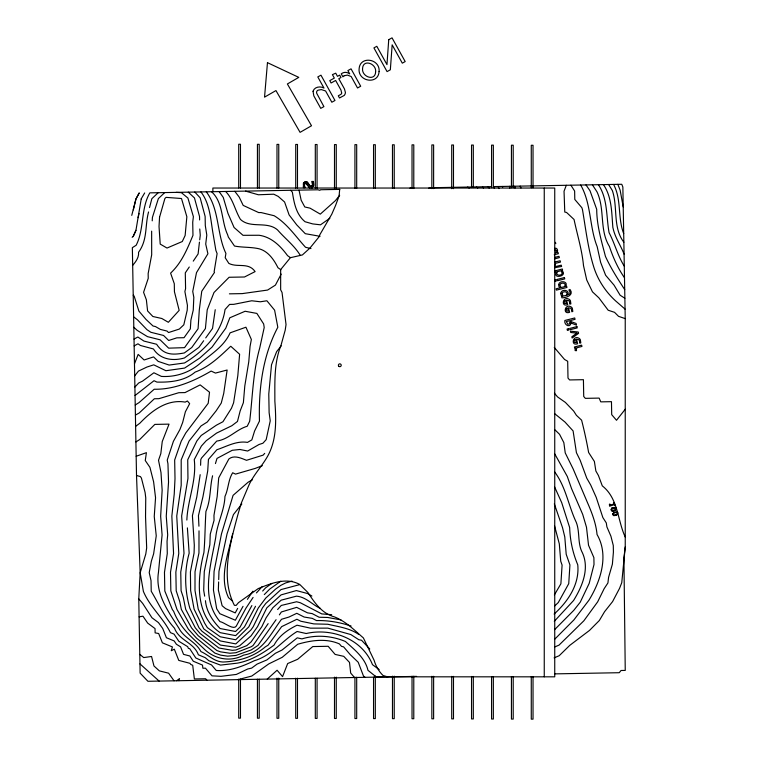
<?xml version="1.0" encoding="UTF-8"?>
<svg xmlns="http://www.w3.org/2000/svg" width="757" height="757" viewBox="0 0 757 757"><rect width="100%" height="100%" fill="white"/><g stroke="black" fill="none" stroke-linecap="round" stroke-linejoin="round"><path stroke-width="1.14" d="M616.217 509.139L616.141 508.335A1.486 1.419 66.6 0 0 615.365 507.464L611.921 507.956M612.498 514.23L613.984 512.158L616.964 511.931A1.486 1.419 66.6 0 1 617.721 512.811M218.622 581.925L218.347 590.044L222.123 605.723L225.567 608.6L235.228 612.905L237.67 608.382M218.697 579.597L218.972 571.336L227.062 533.808L233.43 514.58L241.833 503.982M200.17 474.686L196.801 496.971L192.41 515.744L194.312 545.21L194.057 553.102L190.414 571.857L190.641 590.545L194.114 609.177L203.756 628.887L220.353 640.942L235.796 643.914L250.927 629.956L253.16 626.796L262.414 607.928L265.83 603.376L280.97 589.599L299.479 584.678M200.596 465.271L200.785 459.518L201.617 457.928L216.701 441.094C228.633 439.42 236.326 429.446 247.217 426.248L249.678 421.233C252.62 396.848 252.98 371.933 259.708 348.078L264.212 327.507L263.663 323.968L256.869 313.417L245.117 311.259L229.844 317.77L225.766 328.207L211.998 347.151L199.791 358.014L184.585 368.082L165.915 370.722L153.747 364.836L146.962 367.031L138.465 371.091L134.689 375.851M416.596 676.38L147.927 681.281L140.13 673.153L138.768 598.853L140.168 572.775L136.515 475.481L132.352 247.662L136.165 245.249C144.426 229.078 140.603 208.667 149.839 192.855L317.959 189.789L319.88 190.338L320.504 189.742L339.808 189.392M151.646 231.15L151.684 254.797L148.154 273.551L148.24 278.311L143.575 292.325L146.366 299.791L147.596 310.947L152.857 316.492L161.847 318.508L168.357 322.293L179.172 310.37L174.441 291.757L174.29 283.705L170.599 273.135C181.822 262.584 187.197 249.11 192.969 235.342L192.723 222.227L193.385 216.644L187.916 198.05L181.377 192.656L176.182 192.373M152.223 220.836L152.422 217.391L158.374 198.589L164.733 192.59M339.675 189.392L339.079 196.025L335.588 205.421L331.784 214.193L319.605 235.124L319.605 236.146L309.868 248.164L302.374 254.948L290.395 257.711L280.658 269.596L280.658 289.827L282.039 292.457L286.032 324.573L285.209 330.147L281.017 345.287C273.873 363.01 274.905 382.399 274.857 401.115C276.154 419.435 276.977 439.098 267.912 455.695C262.036 466.397 253.027 475.141 248.315 486.514L241.171 503.414L237.764 515.072C230.317 543.053 220.136 578.007 234.396 605.316L236.175 605.401L238.455 602.676L258.203 588.605C271.243 583.278 286.137 577.118 299.696 584.404L307.91 592.513C314.675 602.837 321.857 613.454 334.537 616.936C345.94 621.45 354.333 630.098 363.379 637.924L374.119 660.303C375.746 665.942 378.831 671.45 383.08 675.509L387.754 676.9M494.548 188.465L493.678 186.6L621.771 184.282L622.86 187.055L625.235 318.631L625.244 546.857L621.752 582.72L619.538 588.378L612.602 601.569L604.569 611.703L599.345 620.503L589.514 630.411L569.766 645.361L559.196 655.713L554.115 657.88M611.457 509.47L612.29 510.597M199.441 242.155L198.107 253.945L193.253 261.137M199.716 239.846L200.264 235.209L199.763 229.002M625.244 546.857L623.919 557.994L625.244 670.418L621.024 670.494L619.264 672.708L554.966 673.872M566.302 185.285L564.041 191.218L564.769 212.064L566.567 212.462L574.052 219.483C577.279 234.897 582.01 249.895 583.505 265.631L586.722 279.958L592.466 291.842L598.891 297.861L608.193 310.247L614.542 312.329L618.535 316.331L625.235 318.631M132.163 237.329L133.279 236.439L135.9 230.592L141.228 198.902M215.234 309.708L212.528 328.453L205.715 337.906M232.664 533.704L232.248 535.615C227.602 555.733 219.189 577.733 228.51 597.68L232.598 601.096M138.105 217.656L139.051 213.427M148.552 211.969C144.786 225.936 147.785 239.59 138.569 252.27C139.099 257.304 135.825 261.761 132.674 265.357M149.536 207.56L151.845 198.713L158.204 192.704M303.358 184.159L304.059 182.456L305.421 181.585M212.585 475.784C209.708 487.631 210.872 500.027 205.923 511.458C205.052 525.036 205.09 538.539 203.945 552.184L203.822 552.922C197.142 578.84 194.634 615.867 220.202 632.663L235.645 635.634L244.445 626.947L255.516 606.281M215.442 463.568L217.013 458.392L232.257 450.283L239.922 449.478L247.662 451.04L259.055 444.482L262.916 443.233L266.18 439.628L270.24 420.864L269.123 412.669L268.782 393.981L271.508 364.76L276.636 351.636L281.197 345.892M133.346 209.869L135.938 199.006L139.146 193.054L135.938 199.006L131.756 215.367M178.964 680.713L179.504 678.584L176.646 680.751M616.226 509.139L615.592 510.246M134.472 363.843L138.162 354.399L144.114 359.982L153.595 356.907L158.175 361.373L169.142 365.063L184.49 362.982C204.059 351.257 221.782 332.938 225.037 309.528L229.598 304.418L233.743 304.342L251.731 300.775L260.332 301.778L266.899 300.775L274.611 310.171L277.819 327.261C262.698 355.885 258.515 388.966 259.471 421.062L254.598 430.979L251.835 439.893L247.511 442.381C236.458 440.602 226.93 446.375 216.862 449.743L208.449 459.376L207.711 470.977L202.923 496.857L198.438 515.64L198.93 526.2M611.448 509.47L613.189 508.193L615.129 507.975M133.147 236.439L135.891 230.317M281.207 274.1L275.425 285.105L267.59 290.063L242.259 293.612L229.409 293.839M617.485 514.372L617.731 512.811M141.171 198.911L144.672 192.95M554.389 594.917L560.89 583.817L562.091 565.101L560.729 561.183L559.309 543.857L554.512 525.68M243.035 606.319L235.361 620.22L219.852 613.7L216.682 608.77L213.455 590.129L214.07 571.431L221.47 533.912L233.08 495.352L248.23 482.133L252.28 479.929M247.388 599.345L252.914 591.16M268.148 623.645L253.084 645.484L251.239 646.733L235.957 652.714L229.92 653.244L220.552 651.853L216.899 650.547L198.287 635.785L191.568 627.913L181.339 609.413L179.797 601.749L176.201 590.81L175.851 572.122L178.784 553.376L176.75 516.028L181.197 485.275L181.197 459.868L189.07 441.038L201.031 425.954L207.267 422.009L216.152 410.814L221.262 403.065L223.722 393.441L227.138 370.012L215.461 373.078L211.137 371.072C193.915 381.15 174.479 389.666 154.191 389.24L139.042 402.601L135.229 405.014M277.611 609.517L281.263 605.458L296.583 601.758L300.302 602.742L321.772 613.908L331.698 614.693M189.278 267.003L185.295 272.87L185.579 288.587L184.897 291.568L187.433 305.364L187.216 310.219L183.8 324.829L179.324 329.058L168.546 332.55L167.042 331.074L160.361 329.409L155.459 326.551L153.037 326.012L145.978 319.397L138.891 311.108L134.14 296.091L133.223 295.192M276.078 619.69L257.986 645.399L251.296 649.903L236.004 655.439L227.602 656.168L220.609 655.127L214.884 653.092L196.46 638.085L188.37 629.171L176.987 609.489L170.845 590.914L170.505 572.226L173.561 553.471L171.848 516.123L174.233 494.056L175.009 478.679L174.668 459.991L181.235 441.18L185.768 432.966L208.203 403.301L209.519 392.221L200.17 384.887L185.03 392.59L178.813 392.703L158.913 398.674L154.362 398.759L139.231 412.962L135.408 415.11M279.39 614.864L281.377 611.959L296.687 607.36L307.465 612.839L312.187 613.605L319.132 617.239L327.649 617.457L340.943 619.898M203.671 340.745L198.883 347.397L184.405 357.976C173.135 361.25 160.229 359.689 153.453 348.977L140.452 345.476L137.963 343.81L134.15 345.892M253.084 597.434L245.911 608.231L236.241 626.171C233.355 630.382 224.233 622.282 219.994 621.629C200.037 597.916 211.071 564.627 215.736 537.319C217.127 523.418 224.441 510.615 224.952 496.46C228.538 488.795 228.16 479.862 232.673 472.765L235.55 474.109L255.232 468.403L262.31 465.678M256.443 592.911L262.3 586.514M251.873 605.572L240.092 627.033L235.569 631.499L220.126 628.528C212.783 621.128 206.311 611.401 205.459 600.698M262.679 591.028L265.556 587.877L271.839 583.392M264.288 594.595L269.7 589.107L280.819 581.168M555.487 253.037L556.48 250.378L554.73 249.734M339.666 195.287L335.455 200.586L320.306 214.127L310.048 208.156L304.787 206.973L301.163 200.236L299.024 190.139M625.244 409.253L616.501 420.277L611.703 414.666L611.467 401.674L600.774 401.863L599.137 398.097L585.322 398.352L583.723 396.479L583.42 379.692L569.595 379.938L567.996 378.074L567.693 361.278L564.533 359.443L554.285 347.444M617.494 514.372L616.33 515.299M264.713 453.377L263.133 455.127L246.498 460.303C241.114 458.165 234.036 454.749 228.851 459.007L218.707 477.885L217.164 496.601L213.966 515.356L214.061 520.314L210.276 534.111L209.84 544.747L204.276 571.611L203.699 590.309L204.674 596.156M554.616 629.644L573.759 610.36L580.269 602.156L589.211 583.306L594.008 564.523L593.885 557.625L588.53 545.258L586.495 527.279L582.701 514.382L571.563 488.653L567.296 476.456L554.796 453.982M554.749 639.201L573.938 619.869L588.965 600.178C600.651 581.092 609.167 555.364 597.046 534.527C596.014 523.201 591.709 512.3 587.195 501.957L573.191 469.028L565.233 452.894L563.833 442.599L559.546 434.3L555.108 429.967M554.115 614.059C567.949 601.56 579.701 584.319 577.761 564.817C572.737 552.847 570.116 540.574 569.661 527.582L561.694 502.629L554.597 486.931M554.304 621.317L573.588 600.481C582.142 586.59 589.694 568.98 582.464 552.903C577.326 543.488 580.089 532.247 576.314 522.425C568.412 505.771 565.839 486.742 554.55 471.772M554.701 605.96L558.288 602.553L568.734 583.675L569.926 564.959L566.198 554.285L564.788 536.959L562.536 527.705L554.323 503.859M267.249 679.095L277.09 670.238L282.56 676.635L287.669 663.548L297.633 659.3L312.792 646.563L328.178 646.289L335.124 654.417L343.754 656.347L349.507 662.422L350.68 673.049L354.494 677.506M311.562 186.506L312.518 184.566L311.733 181.462L313.426 181.462L313.814 185.181L312.149 188.001M611.93 507.956L610.899 509.754L612.167 511.202M615.602 510.246L613.104 511.287M134.897 387.054L138.682 382.995L142.458 381.187L153.889 372.775L161.411 376.409C175.558 377.279 189.08 372.718 199.895 363.606C210.891 354.134 223.835 346.782 230.119 332.843L245.93 327.213L251.362 339.467L250.056 346.46L248.76 361.874L244.795 385.985L243.385 402.658L240.149 410.966L237.471 421.46L231.812 425.746L216.559 433.108L206.216 440.725L201.4 446.034L194.256 459.631C196.773 480.241 187.651 499.913 186.847 520.05M135.617 426.361L139.837 423.239C151.646 410.871 166.947 398.939 185.21 402.109L187.405 400.992L189.666 403.642L185.38 411.789L182.664 422.463L179.882 429.598L173.4 441.322L167.221 460.124L167.95 463.748L168.537 482.124L166.256 516.227L167.694 534.887L167.051 541.35L167.278 553.594L164.477 572.33L164.818 591.018L172.359 609.574L173.637 611.325C179.882 627.553 191.474 637.082 203.482 648.342C213.711 658.978 230.298 662.583 243.603 655.108C262.698 652.222 271.072 633.117 281.519 619.283L288.956 617.05L296.791 613.302L304.134 617.031L312.281 618.365L316.492 620.57C328.264 620.276 340.007 622.377 351.106 626.048M329.882 218.234L320.504 224.82L312.717 223.911L305.052 221.735C296.138 214.401 294.066 202.98 292.372 192.212L290.726 190.291M135.049 395.495L154.031 380.705L156.907 382.086C170.24 382.446 184.576 381.036 195.164 372.084C208.894 367.079 219.681 356.689 230.1 346.82L230.8 346.28L239.619 354.276L237.812 375.68L233.591 402.838L231.491 408.212L222.946 421.725L216.407 425.179L201.211 435.474L196.905 440.896L187.727 459.754L187.954 478.443L181.652 515.943L184.008 553.282L180.753 572.037L181.093 590.725L183.279 597.358L185.692 609.328L195.297 627.846L200.113 633.486L218.915 648.011L232.248 650.32L235.9 649.998L246.82 645.598L251.144 641.851L261.865 626.635L266.095 617.816L272.851 607.739L281.169 600.169L296.479 596.156C306.14 596.97 312.196 604.682 320.429 608.496M135.9 441.946L139.714 439.543L154.835 424.403L169.038 424.138L162.253 441.53L160.815 453.623L158.516 460.284L160.986 472.529L162.149 490.176L160.654 516.321L162.093 534.991L158.45 572.443C155.1 593.734 168.168 611.306 178.879 628.149C183.894 638.085 195.779 641.576 200.936 651.569C208.43 654.843 214.089 661.684 222.955 662.025C238.218 661.438 253.481 657 265.272 646.904L268.054 645.21L281.651 626.635L296.905 619.254L300.803 621.232L313.852 623.9L327.772 624.251C338.303 626.701 349.743 628.102 358.742 634.451M134.017 339.089L137.84 337.016L143.944 341.085L156.595 344.255C163.843 355.241 172.549 355.099 184.311 352.961L191.758 347.52L205.402 328.585L207.21 309.859L213.994 292.505L229.106 277.27L244.492 276.996L255.109 271.593C248.428 261.941 237.537 267.902 228.851 263.408L225.208 257.74L225.917 253.434C216.587 233.885 219.625 209.528 206.301 191.824M238.01 679.635L251.769 676.048L268.792 663.889L282.21 657.322L297.7 644.264C311.099 640.327 326.153 638.056 339.41 643.914L341.511 646.374L343.574 646.828L350.179 654.559L358.212 662.261L363.474 676.029L365.054 677.316M554.749 646.951L559.007 645.134L583.865 620.787L597.67 601.843L604.152 588.672L607.918 582.966L608.59 577.307L612.385 564.192L613.407 552.137L613.284 545.485L610.908 536.164L606.906 526.91L606.281 522.888L602.865 517.58L596.213 497.349L590.753 485.123L586.76 478.159L580.155 460.256L576.427 452.686L573.096 430.922L564.977 422.037L554.815 413.795M616.34 515.29L613.757 515.678L612.498 514.221M311.307 188.2L313.389 185.938L313.143 181.462M609.905 504.19L609.394 504.37L609.593 506.215L614.126 504.626L614.485 505.657L614.987 505.477L614.012 502.752L613.511 502.932L613.88 503.954L610.01 505.298L609.896 504.19L610.019 505.298M291.994 581.092L285.711 582.909L280.894 585.312L275.728 588.993L265.735 598.087L258.288 608.003L248.798 626.872L235.72 639.769L220.278 636.798L207.38 627.629L204.636 623.153L198.239 609.101L194.994 590.469L195.022 571.772L198.949 553.007L199.015 530.837M615.715 512.413C606.527 516.529 622.377 514.684 615.715 512.413M554.228 254.749L558.354 253.699L558.023 252.393L556.66 252.734C558.524 251.267 557.445 247.444 554.824 248.324M554.9 257.371L559.016 256.32L559.357 257.635L554.521 258.866M554.938 270.883L562.328 269L562.621 270.145L561.77 270.533C568.696 276.087 551.739 279.683 556.726 271.82L554.872 272.283M136.165 456.253L146.413 452.667L145.259 460.53L149.933 467.343L153.614 481.821L155.554 497.728L154.248 516.444L156.245 535.852L153.624 553.84L151.372 561.117L149.224 572.614L151.031 580.657L151.23 591.264C158.809 603.793 164.515 617.286 174.526 628.225C179.021 640.545 193.887 642.39 198.381 654.786L205.261 657.682L208.837 660.719L220.514 665.11L237.225 663.16C251.021 660.776 262.972 653.196 274.081 645.106C279.03 635.634 287.707 629.862 297.009 625.206L310.474 628.159L327.847 628.13L350.87 634.574L358.837 639.741L361.543 640.242L369.757 648.986M310.919 186.648L312.688 185.418L312.603 183.185M139.099 616.851L142.95 616.189L147.691 623.115L155.043 628.584L155.119 632.861L158.658 633.514L162.386 642.816L172.435 646.961L171.271 650.736L174.328 649.175L178.766 660.397L189.979 663.321L190.717 664.447L192.704 665.28L194.369 678.963L205.649 678.755L206.879 680.202M554.55 262.102L560.142 260.749L560.483 262.064L555.647 263.294L554.749 265.792L555.676 266.53L561.268 265.168L561.609 266.483L554.654 267.694M305.97 181.519L303.453 182.957L303.415 187.575L305.005 187.575L304.38 184.935L305.213 183.175L306.651 183.431L307.985 185.673M409.934 188.124L412.063 188.077M433.354 187.698L491.435 186.638M428.727 188.124L432.152 188.058M374.441 676.824L554.739 676.824L554.739 188.039L212.878 188.039L212.878 191.587M613.113 511.287L612.158 511.202M612.281 510.606L615.413 509.508L615.119 507.975M310.37 186.553L311.193 186.648M305.696 181.519L307.484 182.106L310.19 186.269M245.514 191.114L258.383 194.767L273.769 194.199L278.207 196.404L284.594 202.015L289.098 214.903L296.753 224.905L305.27 233.676L319.984 236.298M136.515 475.481L140.395 476.579L141.417 478.083L145.107 492.552L145.751 497.907L145.543 516.605L146.669 547.926L145.789 553.982L140.168 572.775L143.395 591.416C149.895 606.991 163.152 617.844 170.448 632.644L174.053 634.129L178.794 641.245L187.698 646.677L188.342 648.323L189.714 648.683L195.826 658.003L211.525 664.939L216.256 670.475C229.75 671.44 242.571 666.33 254.333 660.71C271.659 655.704 282.229 640.564 297.123 631.489L306.216 633.524C331.812 627.572 362.395 638.984 372.491 664.665L379.21 669.633M625.064 309.121L615.602 300.898C605.24 291.445 597.197 279.068 593.299 265.461C587.811 247.284 585.653 228.368 582.464 209.575L581.868 207.73L574.79 199.441L574.639 191.029L570.91 185.219M310.976 248.589L305.516 247.274C295.533 236.316 287.092 223.552 274.157 215.726L261.061 212.556L258.714 212.594L243.186 205.402L239.212 197.113L234.793 191.303M467.618 187.074L469.217 188.001M311.875 596.033L307.597 593.545L296.384 590.564L281.074 594.888L266.824 607.852L257.512 626.711L251.04 635.899L239.695 645.73L235.853 647.273L220.429 645.078L201.939 631.187L199.025 627.78L189.837 608.202C184.661 590.252 184.159 571.289 189.155 553.187L187.386 527.884M309.831 188.124L305.478 183.043L304.191 184.188L304.721 187.575M310.654 186.553L306.5 181.671M624.714 289.6C617.655 278.794 610.795 268.129 605.439 256.377C601.427 240.896 596.79 225.567 596.705 209.32L590.006 190.745L585.975 184.926M624.866 298.249L620.115 295.221L614.05 285.134L605.619 275.264L600.651 262.414L597.188 246.697C589.268 226.75 591.501 204.059 580.695 185.03M290.319 257.579L287.546 255.639C280.639 246.186 271.545 236.979 259.121 235.266L243.006 235.313L234.064 227.469L227.942 213.313L223.258 197.407L219.114 191.597M280.856 269.738L277.961 267.713C274.025 259.802 268.29 251.4 259.367 248.864C251.154 246.886 242.76 247.634 234.5 246.044L228.368 237.102L227.611 234.717C221.148 221.025 223.514 202.393 211.525 191.729M376.475 677.108L367.987 670.342C365.111 657.871 354.333 649.534 345.4 641.472C331.67 635.738 316.189 634.498 301.958 638.889L297.246 637.839L282.077 650.008L275.387 653.282L266.861 659.934L257.068 664.107L251.627 668.119L247.776 668.97L236.354 674.43L220.997 676.323L211.998 675.84L205.459 668.185L202.876 668.232L202.498 665.1L193.272 661.23L189.846 655.997L183.554 654.36L180.573 646.809L176.4 644.264L174.176 640.933L166.417 637.735L162.698 628.442L158.45 622.585L151.949 617.75L142.713 603.461L138.768 598.853M133.611 316.814L137.528 319.861L146.934 329.645L150.908 332.304L163.559 335.465L168.688 340.48L176.845 337.84L184.027 337.707L190.338 328.86L190.906 320.107L193.243 310.115L193.82 297.321L192.742 291.426L196.489 272.662L207.91 253.765L205.724 244.076L206.793 235.096L205.298 225.501L205.128 216.426L200.16 197.832L194.814 192.032M133.809 327.27L137.254 330.393L147.464 336.638L160.115 339.808L168.66 348.154L184.547 347.652L198.088 328.718L199.29 310.001L201.759 291.265L214.543 272.34L214.136 271.706L217.108 253.595L215.877 250.397L213.275 234.973C210.626 220.467 210.257 203.907 200.927 191.928M476.418 186.913L477.724 187.973M139.79 654.37L143.707 657.578L151.551 656.48L153.974 665.99L159.339 670.872L168.612 673.191L174.044 680.798M139.96 663.88L159.121 681.073M188.285 192.155L194.454 197.937L199.536 216.53L199.593 219.937M554.446 393.252L557.597 396.952L565.384 402.412L573.683 411.07L576.399 415.3L581.613 420.192C584.328 430.865 586.713 441.728 588.615 452.468L594.377 461.439L595.873 471.024L598.409 475.462L602.288 485.852C618.365 498.541 617.333 520.078 625.244 537.063M308.705 186.903L309.386 187.698M488.076 186.705L489.154 188.067M482.483 186.799L483.505 188.096M624.497 277.762C617.882 268.3 613.028 257.333 609.423 246.47C599.156 229.844 605.193 209.254 596.98 191.824L592.39 184.812M225.643 191.474C233.184 199.11 234.944 210.323 240.452 219.416C250.633 228.955 267.051 220.666 277.582 229.958C285.067 238.606 294.454 245.609 300.387 255.535M623.702 233.591C617.494 217.921 621.724 199.536 613.586 184.434M623.853 242.24C612.489 227.365 618.091 207.38 612.347 190.546L608.637 184.519M603.414 184.613C612.044 197.009 611.628 213.266 612.886 227.715L613.028 228.084C615.015 237.594 620.664 245.249 624.071 254.115M598.409 184.708C607.852 198.854 606.158 216.701 609.082 232.673C614.826 243.584 617.674 255.696 624.288 266.171M520.154 186.118L520.958 187.973M502.449 186.44L502.743 187.121M498.097 186.525L499.014 188.625M617.854 184.358L620.144 190.206L623.219 206.973M555.458 242.316L555.789 243.631M303.406 186.175L303.699 187.575M514.751 186.222L514.997 188.105M509.527 186.317L509.773 188.219M544.255 188.039L544.255 676.824M533.032 187.774L533.032 145.268L531.272 145.268L531.272 187.774M533.032 676.644L533.032 719.15L531.272 719.15L531.272 676.644M513.208 187.708L513.208 145.202L511.439 145.202L511.439 187.708M513.208 676.569L513.208 719.084L511.439 719.084L511.439 676.569M493.346 187.641L493.346 145.136L491.577 145.136L491.577 187.641M493.346 676.503L493.346 719.018L491.577 719.018L491.577 676.503M473.314 187.566L473.314 145.06L471.545 145.06L471.545 187.566M473.314 676.436L473.314 718.942L471.545 718.942L471.545 676.436M453.481 188.682L453.481 144.994L451.711 144.994L451.711 188.682M453.481 676.361L453.481 718.876L451.711 718.876L451.711 676.361M433.619 188.616L433.619 144.928L431.85 144.928L431.85 188.616M433.619 676.294L433.619 718.809L431.85 718.809L431.85 676.294M413.786 188.55L413.786 144.852L412.026 144.852L412.026 188.55M413.786 676.228L413.786 718.734L412.026 718.734L412.026 676.228M394.236 188.474L394.236 144.786L392.476 144.786L392.476 188.474M394.236 676.162L394.236 718.667L392.476 718.667L392.476 676.162M375.311 188.408L375.311 144.719L373.551 144.719L373.551 188.408M375.311 676.096L375.311 718.601L373.551 718.601L373.551 677.278M356.689 188.351L356.689 144.653L354.929 144.653L354.929 188.351M356.689 677.212L356.689 718.535L354.929 718.535L354.929 677.212M336.259 188.275L336.259 144.587L334.499 144.587L334.499 188.275M336.259 677.137L336.259 718.469L334.499 718.469L334.499 677.137M317.069 188.209L317.069 144.521L315.309 144.521L315.309 188.209M317.069 678.253L317.069 718.402L315.309 718.402L315.309 678.253M297.482 188.143L297.482 144.445L295.722 144.445L295.722 188.143M297.482 678.187L297.482 718.327L295.722 718.327L295.722 678.187M278.756 188.077L278.756 144.388L276.986 144.388L276.986 188.077M278.756 678.121L278.756 718.27L276.986 718.27L276.986 678.121M259.206 188.01L259.206 144.313L257.437 144.313L257.437 188.01M259.206 679.228L259.206 718.194L257.437 718.194L257.437 679.228M240.471 187.944L240.471 144.246L238.71 144.246L238.71 187.944M240.471 679.161L240.471 718.128L238.71 718.128L238.71 679.161M375.623 71.943C375.226 81.747 361.468 76.836 362.575 68.452C363.057 58.658 376.683 63.56 375.623 71.943M569.889 302.97L569.841 304.153L570.873 303.888L570.447 300.794A3.407 3.407 0 0 0 568.98 299.204C562.953 295.713 560.521 307.37 567.712 304.721L566.558 300.179L569.046 300.728L569.889 302.97M571.819 310.55L571.772 311.733L572.803 311.468L572.368 308.373A3.407 3.407 0 0 0 570.91 306.784C564.883 303.292 562.451 314.94 569.643 312.3L568.488 307.749L570.977 308.307L571.819 310.55M579.824 341.994L579.767 343.176L580.808 342.912L580.373 339.817A3.407 3.407 0 0 0 578.916 338.228C572.879 334.736 570.456 346.394 577.648 343.744L576.493 339.193L578.982 339.751L579.824 341.994M159.547 217.259L159.027 226.485L160.21 244.095L167.004 248.05L182.276 241.54L185.134 235.493L186.856 216.767L181.491 198.514L166.076 197.369L164.903 198.476L159.547 217.259M560.823 293.177L560.88 294.492A2.678 2.678 0 0 0 561.855 295.978L562.394 296.318L561.571 296.526L561.912 297.842C566.302 297.842 574.345 295.088 570.012 289.486L568.914 289.922L570.021 292.022L569.86 293.83L567.107 295.126C571.213 290.537 561.656 288.076 560.823 293.177M388.738 39.676L386.959 64.61L376.806 46.3L373.92 47.899L387.064 71.612L390.347 69.795L392.154 44.852L402.308 63.162L405.184 61.563L392.041 37.85L388.738 39.676M267.467 62.67L264.543 97.151L275.955 90.566L300.084 132.352L311.505 125.757L287.376 83.97L298.788 77.375L267.467 62.67M558.647 284.566L558.912 286.487L560.218 287.764L556.121 288.805L556.452 290.12L566.936 287.452L566.605 286.137L565.252 286.477C569.359 281.661 559.631 279.579 558.647 284.566M562.328 272.917C561.883 276.598 554.313 275.548 557.54 271.612L560.861 270.76L562.328 272.917M559.697 284.973L561.117 287.537L564.438 286.685C567.447 282.995 560.871 281.689 559.697 284.973M570.135 322.302L569.434 323.873L567.873 324.299L566.274 321.574L569.86 320.665L570.135 322.302M561.893 293.593L563.293 296.091L566.283 295.334C569.236 291.833 563 290.196 561.893 293.593M379.077 71.574C378.273 85.068 357.739 81.614 359.111 68.783C360.02 55.346 380.411 58.781 379.077 71.574M313.038 91.266L313.824 95.874L320.75 108.365L323.911 106.623L316.776 93.404A2.422 2.422 0 0 1 318.016 90.197L321.356 89.581L325.586 90.963L331.831 102.233L334.982 100.482L320.959 75.18L317.798 76.93L323.996 88.096C320.343 85.891 314.392 86.809 313.038 91.266M576.332 348.882L576.522 350.68L575.159 350.586A2.366 2.366 0 0 1 575.547 348.542L576.096 347.946L574.743 348.286L574.412 346.98L581.622 345.145L581.953 346.451L577.203 347.662L576.332 348.882M571.1 323.04C570.049 328.377 563.738 324.819 564.873 320.466L574.705 317.959L575.055 319.34L570.901 320.4L571.232 321.706L576.096 323.438L576.531 325.15L571.1 323.04M564.211 301.371L564.296 303.302L566.397 303.661L565.593 300.482L564.211 301.371M566.141 308.951L566.227 310.881L568.327 311.241L567.523 308.061L566.141 308.951M574.137 340.395L574.232 342.325L576.332 342.684L575.519 339.505L574.137 340.395M341.672 93.083L341.104 94.237L338.294 95.798L339.505 97.975L344.208 95.439A4.883 4.883 0 0 0 345.41 92.43L344.463 88.938L338.795 78.719L340.981 77.507L339.666 75.142L337.48 76.343L335.739 73.192L332.408 74.631L334.329 78.094L329.778 80.621L331.093 82.986L335.644 80.469L340.991 90.111L341.672 93.083M344.18 75.728L342.893 76.807L341.256 73.855L342.221 73.221A6.311 6.311 0 0 1 347.766 72.833L349.696 73.845L347.889 70.581L351.04 68.83L360.692 86.232L357.531 87.982L351.172 76.514L347.425 75.094L344.18 75.728M576.862 333.156L571.819 336.799L572.131 338.019L578.613 333.335L578.282 332.02L570.39 331.178L570.721 332.484L576.862 333.156M555.912 279.749L554.597 280.081L554.938 281.386L556.244 281.055L555.912 279.749M564.429 277.573L557.218 279.409L557.549 280.724L564.76 278.888L564.429 277.573M568.384 328.765L567.078 329.096L567.409 330.412L568.715 330.071L568.384 328.765M576.9 326.598L569.69 328.434L570.021 329.74L577.231 327.904L576.9 326.598M338.843 366.303A1.419 1.419 0 0 0 341.189 365.565A1.419 1.419 0 0 0 339.382 363.909A1.419 1.419 0 0 0 338.843 366.303"/></g></svg>
